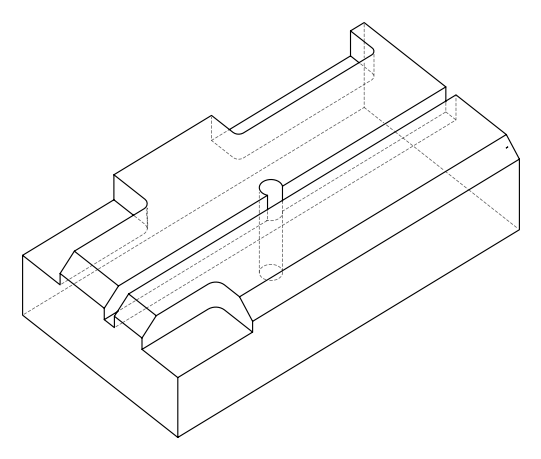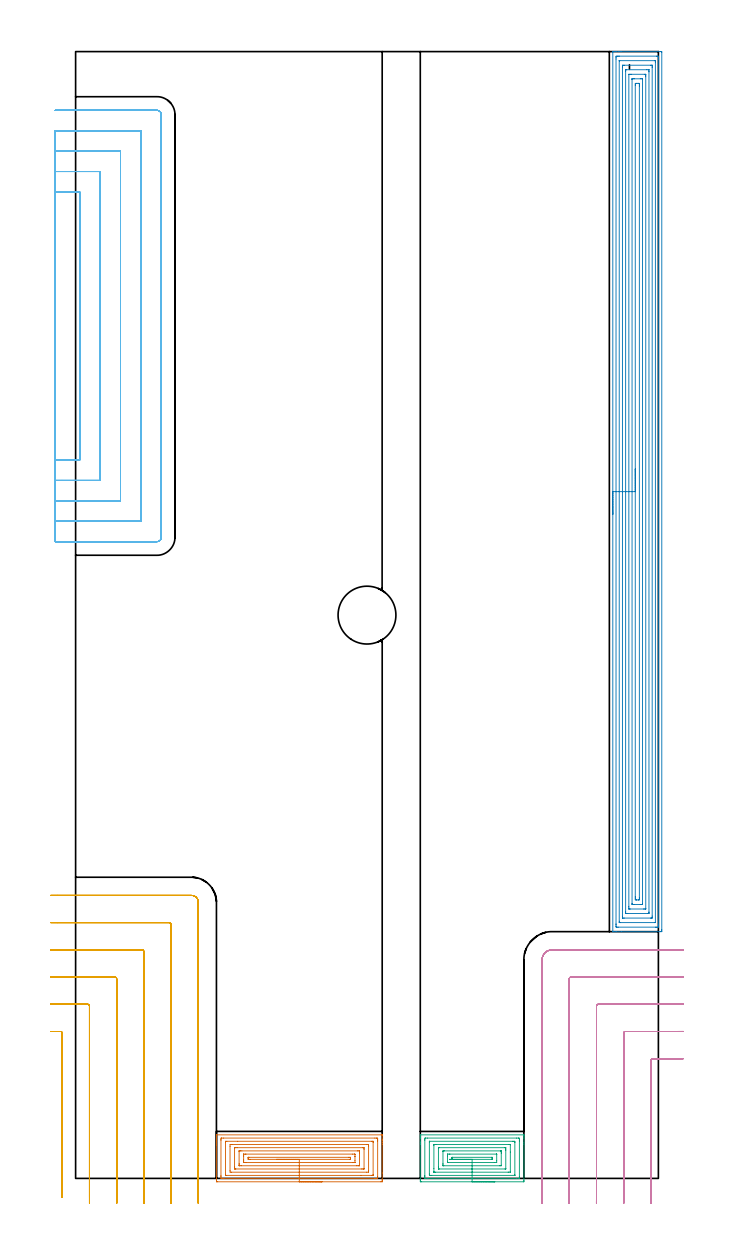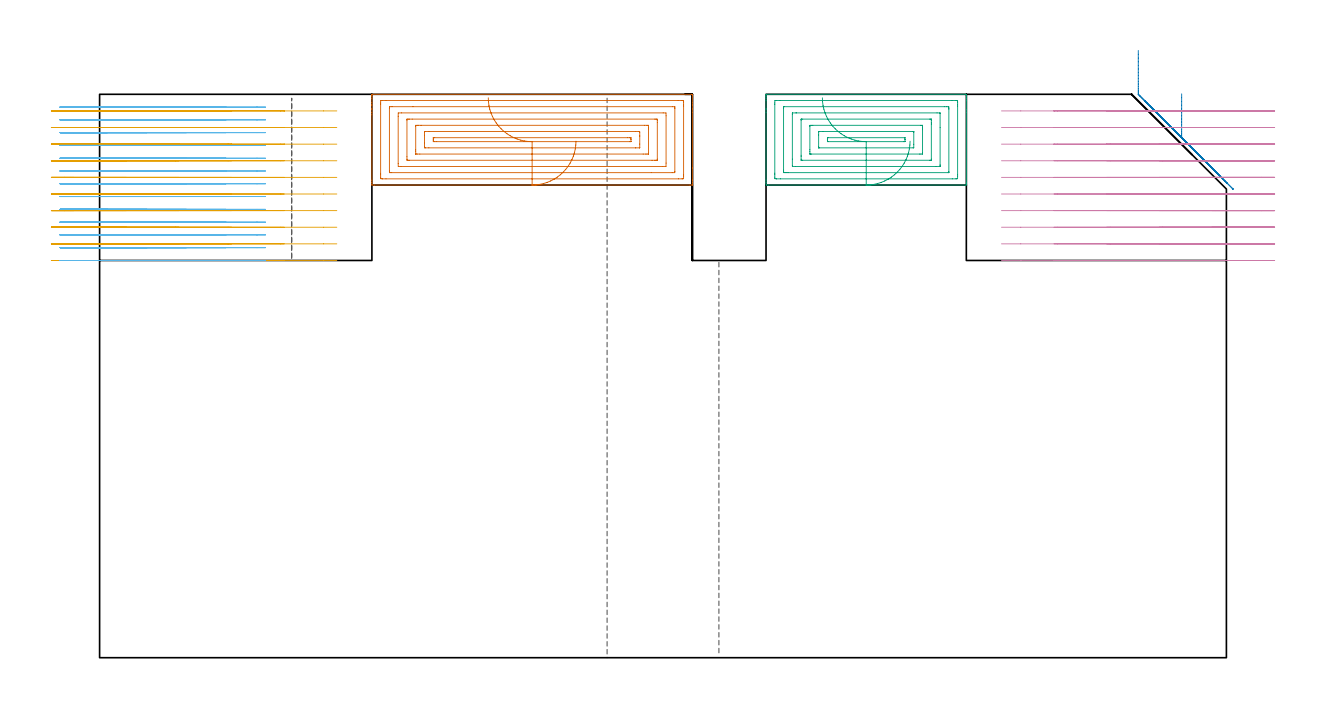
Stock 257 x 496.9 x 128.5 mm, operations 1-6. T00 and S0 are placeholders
(PLAN: 12 operations, 8 tool changes, 149.7 min)
(1 AREA_MILL | FG_CHAMFER_SURFACE | UGT0205_001 | 4.94 min | 19071 mm3)
(2 AREA_MILL_1 | FG_CHAMFER_SURFACE_1 | UGT0205_001 | 25.18 min | 92406 mm3)
(3 AREA_MILL_2 | FG_CHAMFER_SURFACE_2 | UGT0205_001 | 3.19 min | 12881 mm3)
(4 MILL_CORNER_NOTCH_RECTANGULAR | CORNER_NOTCH_RECTANGULAR | NXT0201_012 | Follow Part, ap 4, ae 75% | 13.93 min | 239714 mm3)
(5 MILL_CORNER_NOTCH_RECTANGULAR_1 | CORNER_NOTCH_RECTANGULAR_1 | NXT0201_012 | Follow Part, ap 4, ae 75% | 18.55 min | 309879 mm3)
(6 MILL_SLOT | SLOT_PARTIAL_RECTANGULAR | NXT0201_011 | Follow Part, ap 3, ae 75% | 60.54 min | 334689 mm3)
(7 MILL_RECTANGULAR_SLOT | SLOT_RECTANGULAR | NXT0201_012 | Follow Part, ap 4, ae 75% | 21.61 min | 322898 mm3)
(8 SPOT_DRILL | STEP1HOLE | NXT0321_9005460120000 | 0.05 min | 2 mm3)
(9 DRILL_BLIND_HOLE_INTO_CENTER | STEP1HOLE | NXT0301_038 | 0.05 min | 0 mm3)
(10 GUN_DRILL_THROUGH_HOLE | STEP1HOLE | UGT0307_002 | 0.58 min | 2533 mm3)
(11 SPADE_DRILL_TO_ENLARGE_THROUGH_HOLE | STEP1HOLE | UGT0306_007 | 0.54 min | 17911 mm3)
(12 DRILL_TO_ENLARGE_THROUGH_HOLE | STEP1HOLE | UGT0301_386 | 0.56 min | 32001 mm3)
(TOOL UGT0205_001 | Chamfer Mill 20 x 3 x 45 deg. | D20 FL50 Z2)
(TOOL NXT0201_012 | ENDMILL 16mm [2P460-1600-NA 1630] | D16 FL38 Z6)
(TOOL NXT0201_011 | ENDMILL 12mm [2P460-1200-NA 1630] | D12 FL38 Z6)
(TOOL NXT0321_9005460120000 | NC Spot Drill, 142deg, 12mm, Carbide, Uncoated | D12 PA142 FL30 Z2)
(TOOL NXT0301_038 | Carbide Drill 6.7mm [860.1-0670-034A1-MM 2214] | D6.7 PA140 FL53 Z2)
(TOOL UGT0307_002 | Gun Drill 6 mm | D6 PA130 FL24 Z1)
(TOOL UGT0306_007 | Spade Drill 16.5mm | D16.5 PA132 FL10 Z2)
(TOOL UGT0301_386 | Twist Drill 25.5 mm | D25.5 PA118 FL165 Z2)
(OP 1 AREA_MILL)
G17 G21 G94 G90
T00 M6
G54
G17 G0 G90 X108.65 Y-1.5 S1061 M3
G43 Z138.5 H0
Z117.8
G94 G1 X108.612 Z116.928 F250.
X108.498 Z116.063
X108.309 Z115.212
X108.047 Z114.38
X107.713 Z113.574
X107.31 Z112.8
X106.842 Z112.064
X106.31 Z111.372
X105.721 Z110.729
X105.078 Z110.14
X104.386 Z109.608
X103.65 Z109.14
X102.876 Z108.737
X102.07 Z108.403
X101.238 Z108.141
X100.387 Z107.952
X99.522 Z107.838
X98.65 Z107.8
X62.654 Y-1.499 Z107.801
X62.107 Y-1.491 Z107.805
X62.104 Y-1.486 Z107.811
X62.101 Y-0.935 Z108.361
X62.1 Y-0.381 Z108.916
Y14.522 Z123.817
Y15.077 Z124.371
Y15.747 Z125.044
Y15.966 Z125.264
Y16.636 Z125.933
Y16.856 Z126.152
Y17.295 Z126.594
Y18.196 Z127.495
Y18.635 Z127.934
Y18.922 Z128.22
X62.108 Y19.172 Z128.464
X62.11 Y19.204 Z128.496
X62.206 Y19.2 Z128.5
X135.094
X135.19 Y19.204 Z128.496
X135.192 Y19.172 Z128.465
X135.2 Y18.921 Z128.22
Y17.295 Z126.594
Y16.856 Z126.152
Y16.637 Z125.934
Y15.966 Z125.264
Y15.747 Z125.045
Y15.077 Z124.371
Y2.372 Z111.668
Y-0.381 Z108.916
X135.199 Y-0.935 Z108.361
X135.196 Y-1.486 Z107.811
X135.193 Y-1.491 Z107.805
X134.646 Y-1.5 Z107.8
X98.65
Y-0.086 Z109.214
X65.321
X64.469 Y-0.083 Z109.217
X64.432 Y-0.08 Z109.22
X64.11 Y-0.046 Z109.254
X64.103 Y0.283 Z109.583
X64.101 Y0.844 Z110.144
X64.1 Y1.176 Z110.476
X64.101 Y16.856 Z126.156
X64.102 Y17.186 Z126.486
X64.11 Y17.746 Z127.046
X64.397 Y17.781 Z127.081
X64.432 Y17.782 Z127.082
X65.28 Y17.786 Z127.086
X131.98
X132.831 Y17.783 Z127.083
X132.868 Y17.78 Z127.08
X133.19 Y17.746 Z127.046
X133.197 Y17.417 Z126.717
X133.199 Y16.856 Z126.156
X133.2 Y16.524 Z125.824
X133.199 Y0.844 Z110.144
X133.198 Y0.514 Z109.814
X133.19 Y-0.046 Z109.254
X132.903 Y-0.081 Z109.219
X132.868 Y-0.082 Z109.218
X132.02 Y-0.086 Z109.214
X98.65
Y1.328 Z110.628
X66.614 Y1.329 Z110.629
X66.209 Y1.33 Z110.63
X66.152 Y1.332 Z110.632
X66.121 Y1.335 Z110.635
X66.11 Y1.346 Z110.646
X66.106 Y1.406 Z110.706
X66.101 Y1.624 Z110.924
X66.1 Y1.734 Z111.034
X66.101 Y16.075 Z125.375
X66.106 Y16.185 Z125.485
X66.118 Y16.365 Z125.665
X66.209 Y16.366 Z125.666
X66.694 Y16.37 Z125.67
X71.471 Y16.372 Z125.672
X130.686 Y16.371 Z125.671
X131.091 Y16.37 Z125.67
X131.148 Y16.368 Z125.668
X131.179 Y16.365 Z125.665
X131.19 Y16.354 Z125.654
X131.194 Y16.294 Z125.594
X131.199 Y16.076 Z125.376
X131.2 Y15.966 Z125.266
X131.199 Y1.625 Z110.925
X131.194 Y1.515 Z110.815
X131.182 Y1.335 Z110.635
X131.091 Y1.333 Z110.633
X130.606 Y1.329 Z110.629
X125.835 Y1.328 Z110.628
X98.65
Y2.743 Z112.043
X68.756
X68.115 Y2.75 Z112.05
X68.1 Y3.399 Z112.699
Y14.187 Z123.487
X68.113 Y14.95 Z124.25
X68.876 Y14.957 Z124.257
X128.544
X129.185 Y14.95 Z124.25
X129.2 Y14.301 Z123.601
Y3.513 Z112.813
X129.187 Y2.75 Z112.05
X128.424 Y2.743 Z112.043
X98.65
Y4.157 Z113.457
X70.653
X70.408 Y4.158 Z113.458
X70.245 Y4.16 Z113.46
X70.122 Y4.164 Z113.464
X70.11 Y4.218 Z113.518
X70.106 Y4.402 Z113.702
X70.1 Y4.955 Z114.255
X70.101 Y13.298 Z122.598
X70.102 Y13.436 Z122.736
X70.106 Y13.505 Z122.805
X70.109 Y13.533 Z122.833
X70.164 Y13.536 Z122.836
X70.41 Y13.541 Z122.841
X70.653 Y13.543 Z122.843
X71.297
X126.647
X126.892 Y13.542 Z122.842
X127.055 Y13.539 Z122.839
X127.177 Y13.536 Z122.836
X127.19 Y13.482 Z122.782
X127.194 Y13.298 Z122.598
X127.2 Y12.745 Z122.045
X127.199 Y4.402 Z113.702
X127.198 Y4.264 Z113.564
X127.194 Y4.195 Z113.495
X127.191 Y4.167 Z113.467
X127.136 Y4.164 Z113.464
X126.89 Y4.159 Z113.459
X126.647 Y4.157 Z113.457
X126.003
X98.65
Y5.571 Z114.871
X73.04
X72.431 Y5.573 Z114.873
X72.148 Y5.575 Z114.875
X72.119 Y5.578 Z114.878
X72.11 Y5.586 Z114.886
X72.104 Y5.619 Z114.919
X72.101 Y6.181 Z115.481
X72.1 Y6.512 Z115.812
X72.101 Y11.96 Z121.26
X72.105 Y12.048 Z121.348
X72.11 Y12.106 Z121.406
X72.115 Y12.123 Z121.423
X72.127 Y12.124 Z121.424
X72.431 Y12.127 Z121.427
X72.71 Y12.129 Z121.429
X73.32
X124.26
X124.869 Y12.127 Z121.427
X125.153 Y12.125 Z121.425
X125.181 Y12.122 Z121.422
X125.19 Y12.114 Z121.414
X125.196 Y12.081 Z121.381
X125.199 Y11.519 Z120.819
X125.2 Y11.188 Z120.488
X125.199 Y5.74 Z115.04
X125.195 Y5.652 Z114.952
X125.19 Y5.594 Z114.894
X125.185 Y5.577 Z114.877
X125.173 Y5.576 Z114.876
X124.869 Y5.573 Z114.873
X124.59 Y5.571 Z114.871
X123.98
X98.65
Y6.985 Z116.285
X75.097
X74.292 Y6.987 Z116.287
X74.208 Y6.989 Z116.289
X74.131 Y6.992 Z116.292
X74.11 Y7.071 Z116.371
X74.104 Y7.175 Z116.475
X74.1 Y7.96 Z117.26
Y8.069 Z117.369
Y9.848 Z119.148
X74.104 Y10.629 Z119.929
X74.107 Y10.683 Z119.983
X74.11 Y10.705 Z120.005
X74.129 Y10.708 Z120.008
X74.208 Y10.71 Z120.01
X75.012 Y10.715 Z120.015
X75.097
X122.203
X123.008 Y10.713 Z120.013
X123.092 Y10.711 Z120.011
X123.169 Y10.708 Z120.008
X123.19 Y10.629 Z119.929
X123.196 Y10.525 Z119.825
X123.2 Y9.74 Z119.04
Y9.631 Z118.931
Y7.852 Z117.152
X123.196 Y7.071 Z116.371
X123.193 Y7.017 Z116.317
X123.19 Y6.995 Z116.295
X123.171 Y6.991 Z116.291
X123.092 Y6.989 Z116.289
X122.288 Y6.985 Z116.285
X122.203
X98.65
Y8.399 Z117.699
X76.875 Y8.4 Z117.7
X76.435
X76.19 Y8.403 Z117.703
X76.146 Y8.406 Z117.706
X76.11 Y8.411 Z117.711
X76.108 Y8.471 Z117.771
X76.101 Y8.735 Z118.035
Y8.85 Z118.15
X76.103 Y9.238 Z118.538
X76.106 Y9.285 Z118.585
X76.11 Y9.292 Z118.592
X76.119 Y9.295 Z118.595
X76.155 Y9.298 Z118.598
X76.275 Y9.3 Z118.6
X76.425
X120.425
X120.865
X121.11 Y9.297 Z118.597
X121.154 Y9.294 Z118.594
X121.19 Y9.289 Z118.589
X121.192 Y9.229 Z118.529
X121.199 Y8.965 Z118.265
Y8.85 Z118.15
X121.197 Y8.462 Z117.762
X121.194 Y8.415 Z117.715
X121.19 Y8.408 Z117.708
X121.182 Y8.405 Z117.705
X121.145 Y8.402 Z117.702
X121.026 Y8.4 Z117.7
X120.875
X98.65 Y8.399 Z117.699
X97.778 Z117.738
X96.914 Z117.851
X96.062 Z118.04
X95.23 Z118.303
X94.424 Z118.636
X93.65 Z119.039
X92.914 Z119.508
X92.222 Z120.039
X91.579 Z120.628
X90.99 Z121.272
X90.459 Z121.964
X89.99 Z122.699
X89.587 Z123.473
X89.253 Z124.279
X88.991 Z125.111
X88.802 Z125.963
X88.688 Z126.828
X88.65 Z127.699
G0 Z138.5
M5
M2
(OP 2 AREA_MILL_1)
G17 G21 G94 G90
T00 M6
G54
G17 G0 G90 X236.9 Y292.85 S1061 M3
G43 Z138.5 H0
G94 G1 Y292.888 Z137.628 F250.
Y293.002 Z136.763
Y293.191 Z135.912
Y293.453 Z135.08
Y293.787 Z134.274
Y294.19 Z133.5
Y294.658 Z132.764
Y295.19 Z132.072
Y295.779 Z131.429
Y296.422 Z130.84
Y297.114 Z130.308
Y297.85 Z129.84
Y298.624 Z129.437
Y299.43 Z129.103
Y300.262 Z128.841
Y301.114 Z128.652
Y301.978 Z128.538
Y302.85 Z128.5
Y496.727
X236.903 Y496.89 Z128.488
X236.945 Y496.893 Z128.446
X237.339 Y496.9 Z128.061
X237.67 Z127.73
X238.358 Z127.038
X239.591 Z125.806
X240.137 Z125.257
X240.754 Z124.642
X257.932 Z107.465
X258.207 Y496.898 Z107.19
X258.492 Y496.89 Z106.906
X258.499 Y496.605 Z106.899
X258.5 Y109.743 Z106.9
X258.499 Y109.419 Z106.901
X258.494 Y108.855 Z106.904
X258.492 Y108.808 Z106.906
X257.932 Y108.8 Z107.465
X240.754 Z124.642
X238.358 Z127.038
X237.339 Z128.061
X236.945 Y108.807 Z128.446
X236.903 Y108.81 Z128.488
X236.9 Y108.973 Z128.5
Y302.85
X238.314 Z127.086
Y493.644
X238.317 Y494.494 Z127.083
X238.319 Y494.532 Z127.081
X238.358 Y494.89 Z127.042
X238.845 Y494.898 Z126.555
X239.247 Y494.899 Z126.153
X239.733 Y494.9 Z125.667
X256.153 Y494.899 Z109.247
X256.641 Y494.897 Z108.759
X257.043 Y494.89 Z108.357
X257.081 Y494.494 Z108.319
X257.083 Y494.453 Z108.317
X257.086 Y493.6 Z108.314
Y493.557
Y112.056
X257.083 Y111.206 Z108.317
X257.081 Y111.168 Z108.319
X257.043 Y110.81 Z108.357
X256.555 Y110.802 Z108.845
X256.153 Y110.801 Z109.247
X255.668 Y110.8 Z109.732
X239.247 Y110.801 Z126.153
X238.759 Y110.803 Z126.641
X238.358 Y110.81 Z127.042
X238.319 Y111.206 Z127.081
X238.317 Y111.247 Z127.083
X238.314 Y112.1 Z127.086
Y112.143
Y302.85
X239.728 Z125.672
X239.729 Y492.809 Z125.671
X239.73 Y492.861 Z125.67
X239.732 Y492.884 Z125.668
X239.734 Y492.889 Z125.666
X239.753 Y492.892 Z125.647
X239.946 Y492.899 Z125.454
X255.263 Z110.137
X255.455 Y492.895 Z109.945
X255.583 Y492.89 Z109.817
X255.665 Y492.884 Z109.735
X255.667 Y492.843 Z109.733
X255.669 Y492.707 Z109.731
X255.671 Y492.297 Z109.729
Y112.891
X255.67 Y112.839 Z109.73
X255.668 Y112.815 Z109.732
X255.666 Y112.811 Z109.734
X255.647 Y112.808 Z109.753
X255.454 Y112.801 Z109.946
X240.137 Z125.263
X239.945 Y112.805 Z125.455
X239.817 Y112.81 Z125.583
X239.735 Y112.816 Z125.665
X239.733 Y112.857 Z125.667
X239.731 Y112.993 Z125.669
X239.729 Y113.403 Z125.671
X239.728 Y302.85 Z125.672
X241.143 Z124.257
X241.144 Y490.026
X241.149 Y490.797 Z124.251
X241.161 Y490.89 Z124.239
X241.264 Y490.893 Z124.136
X241.482 Y490.897 Z123.918
X241.917 Y490.9 Z123.483
X253.483 Z111.917
X253.926 Y490.898 Z111.474
X254.137 Y490.894 Z111.263
X254.241 Y490.89 Z111.159
X254.251 Y490.882 Z111.149
X254.253 Y490.864 Z111.147
X254.255 Y490.826 Z111.145
X254.257 Y490.143 Z111.143
Y490.026
Y115.673
X254.251 Y114.903 Z111.149
X254.239 Y114.81 Z111.161
X254.136 Y114.807 Z111.264
X253.918 Y114.803 Z111.482
X253.483 Y114.8 Z111.917
X241.917 Z123.483
X241.474 Y114.802 Z123.926
X241.263 Y114.806 Z124.137
X241.159 Y114.81 Z124.241
X241.149 Y114.818 Z124.251
X241.147 Y114.836 Z124.253
X241.145 Y114.874 Z124.255
X241.143 Y115.557 Z124.257
Y302.85
X242.557 Z122.843
Y488.24
X242.559 Y488.488 Z122.841
X242.563 Y488.74 Z122.837
X242.567 Y488.89 Z122.833
X242.642 Y488.893 Z122.758
X242.806 Y488.897 Z122.594
X243.039 Y488.9 Z122.361
X251.936 Z113.464
X252.594 Y488.898 Z112.806
X252.83 Y488.896 Z112.57
X252.838 Y488.888 Z112.562
X252.84 Y488.885 Z112.56
X252.843 Y488.24 Z112.557
Y487.989
Y117.46
X252.841 Y117.212 Z112.559
X252.837 Y116.96 Z112.563
X252.833 Y116.81 Z112.567
X252.758 Y116.807 Z112.642
X252.594 Y116.803 Z112.806
X252.361 Y116.8 Z113.039
X243.464 Z121.936
X242.806 Y116.802 Z122.594
X242.57 Y116.804 Z122.83
X242.562 Y116.812 Z122.838
X242.56 Y116.815 Z122.84
X242.557 Y117.46 Z122.843
Y117.711
Y302.85
X243.971 Z121.429
X243.972 Y486.761 Z121.428
X243.973 Y486.838 Z121.427
X243.975 Y486.876 Z121.425
X243.977 Y486.887 Z121.423
X243.993 Y486.89 Z121.407
X244.143 Y486.897 Z121.257
X244.586 Y486.899 Z120.814
X245.03 Y486.9 Z120.37
X250.814 Y486.899 Z114.586
X251.262 Y486.896 Z114.138
X251.4 Y486.89 Z114.
X251.422 Y486.88 Z113.978
X251.424 Y486.834 Z113.976
X251.427 Y486.731 Z113.973
X251.428 Y486.453 Z113.972
X251.429 Y485.835 Z113.971
X251.428 Y118.939 Z113.972
X251.427 Y118.862 Z113.973
X251.425 Y118.824 Z113.975
X251.423 Y118.813 Z113.977
X251.407 Y118.81 Z113.993
X251.257 Y118.802 Z114.143
X250.814 Y118.801 Z114.586
X250.37 Y118.8 Z115.03
X244.586 Y118.801 Z120.814
X244.138 Y118.803 Z121.262
X244. Y118.81 Z121.4
X243.978 Y118.82 Z121.422
X243.976 Y118.866 Z121.424
X243.973 Y118.969 Z121.427
X243.972 Y119.247 Z121.428
X243.971 Y119.865 Z121.429
Y302.85
X245.385 Z120.015
X245.386 Y484.666 Z120.014
X245.387 Y484.755 Z120.013
X245.391 Y484.846 Z120.009
X245.395 Y484.89 Z120.005
X245.418 Y484.894 Z119.982
X245.476 Y484.897 Z119.924
X246.132 Y484.9 Z119.268
X246.365 Z119.035
X249.035 Z116.365
X249.693 Y484.899 Z115.707
X249.924 Y484.893 Z115.476
X249.996 Y484.89 Z115.404
X250.008 Y484.756 Z115.392
X250.012 Y484.666 Z115.388
X250.014 Y484.576 Z115.386
Y121.034
X250.013 Y120.945 Z115.387
X250.009 Y120.854 Z115.391
X250.005 Y120.809 Z115.395
X249.982 Y120.806 Z115.418
X249.924 Y120.803 Z115.476
X249.268 Y120.8 Z116.132
X249.035 Z116.365
X246.365 Z119.035
X245.708 Y120.801 Z119.692
X245.476 Y120.807 Z119.924
X245.404 Y120.81 Z119.996
X245.392 Y120.944 Z120.008
X245.388 Y121.034 Z120.012
X245.386 Y121.124 Z120.014
X245.385 Y302.85 Z120.015
X246.799 Z118.601
X246.8 Y481.985 Z118.6
X246.801 Y482.441 Z118.599
X246.807 Y482.879 Z118.593
X247.235 Y482.9 Z118.165
X247.255 Z118.145
X248.124 Z117.276
X248.145 Y482.899 Z117.255
X248.593 Y482.879 Z116.807
X248.599 Y482.423 Z116.801
X248.6 Y481.985 Z116.8
X248.601 Y481.528 Z116.799
X248.6 Y123.714 Z116.8
X248.599 Y123.259 Z116.801
X248.594 Y122.821 Z116.806
X248.165 Y122.8 Z117.235
X248.145 Z117.255
X247.276 Z118.124
X247.255 Y122.801 Z118.145
X246.807 Y122.821 Z118.593
X246.801 Y123.277 Z118.599
X246.8 Y123.714 Z118.6
X246.799 Y124.172 Z118.601
Y302.85
Y303.722 Z118.639
Y304.586 Z118.752
Y305.438 Z118.941
Y306.27 Z119.204
Y307.076 Z119.537
Y307.85 Z119.94
Y308.586 Z120.409
Y309.278 Z120.94
Y309.921 Z121.529
Y310.51 Z122.173
Y311.042 Z122.865
Y311.51 Z123.601
Y311.913 Z124.374
Y312.247 Z125.18
Y312.509 Z126.012
Y312.698 Z126.864
Y312.812 Z127.729
Y312.85 Z128.601
G0 Z138.5
M5
M2
(OP 3 AREA_MILL_2)
G17 G21 G94 G90
T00 M6
G54
G17 G0 G90 X184.85 Y-1.5 S1061 M3
G43 Z138.5 H0
Z117.8
G94 G1 X184.812 Z116.928 F250.
X184.698 Z116.063
X184.509 Z115.212
X184.247 Z114.38
X183.913 Z113.574
X183.51 Z112.8
X183.042 Z112.064
X182.51 Z111.372
X181.921 Z110.729
X181.278 Z110.14
X180.586 Z109.608
X179.85 Z109.14
X179.076 Z108.737
X178.27 Z108.403
X177.438 Z108.141
X176.586 Z107.952
X175.722 Z107.838
X174.85 Z107.8
X152.582
X152.023 Y-1.493 Z107.804
X152.007 Y-1.491 Z107.806
X152.003 Y-0.935 Z108.362
X152. Y-0.354 Z108.942
Y15.077 Z124.371
Y15.695 Z124.992
Y15.966 Z125.263
Y17.746 Z127.041
Y18.289 Z127.588
Y18.635 Z127.934
Y18.855 Z128.154
X152.007 Y19.165 Z128.457
X152.01 Y19.197 Z128.488
X152.136 Y19.2 Z128.5
X197.564
X197.69 Y19.197 Z128.488
X197.693 Y19.165 Z128.457
X197.7 Y18.855 Z128.154
Y18.289 Z127.588
Y17.746 Z127.041
Y15.695 Z124.992
Y15.077 Z124.371
Y-0.935 Z108.362
X197.698 Y-1.246 Z108.051
X197.69 Y-1.492 Z107.805
X197.444 Y-1.499 Z107.799
X174.85 Y-1.5 Z107.8
Y-0.086 Z109.214
X155.294
X154.401 Y-0.083 Z109.217
X154.363 Y-0.081 Z109.219
X154.01 Y-0.046 Z109.254
X154.003 Y0.314 Z109.614
X154.001 Y0.844 Z110.144
X154. Y1.206 Z110.506
X154.001 Y16.856 Z126.156
X154.002 Y17.216 Z126.516
X154.01 Y17.746 Z127.046
X154.327 Y17.781 Z127.081
X154.363 Y17.783 Z127.083
X155.213 Y17.786 Z127.086
X194.406
X195.299 Y17.783 Z127.083
X195.337 Y17.781 Z127.081
X195.69 Y17.746 Z127.046
X195.697 Y17.386 Z126.686
X195.699 Y16.856 Z126.156
X195.7 Y16.494 Z125.794
X195.699 Y0.844 Z110.144
X195.698 Y0.484 Z109.784
X195.69 Y-0.046 Z109.254
X195.373 Y-0.081 Z109.219
X195.337 Y-0.083 Z109.217
X194.487 Y-0.086 Z109.214
X174.85
Y1.328 Z110.628
X157.035 Y1.329 Z110.629
X156.549 Y1.33 Z110.63
X156.144 Y1.333 Z110.633
X156.019 Y1.335 Z110.635
X156.007 Y1.589 Z110.889
X156.003 Y1.734 Z111.034
X156. Y1.877 Z111.177
X156.001 Y16.11 Z125.41
X156.004 Y16.255 Z125.555
X156.01 Y16.35 Z125.65
X156.014 Y16.366 Z125.666
X156.019 Y16.368 Z125.668
X156.043 Y16.37 Z125.67
X156.144 Y16.371 Z125.671
X192.665
X193.151 Y16.37 Z125.67
X193.556 Y16.367 Z125.667
X193.681 Y16.365 Z125.665
X193.693 Y16.11 Z125.41
X193.697 Y15.966 Z125.266
X193.699 Y15.823 Z125.123
X193.7 Y1.59 Z110.89
X193.696 Y1.445 Z110.745
X193.69 Y1.35 Z110.65
X193.686 Y1.334 Z110.634
X193.681 Y1.332 Z110.632
X193.657 Y1.33 Z110.63
X193.556 Y1.329 Z110.629
X174.85 Y1.328 Z110.628
Y2.743 Z112.043
X158.696
X158.036 Y2.75 Z112.05
X158.01 Y2.756 Z112.056
X158.005 Y2.797 Z112.097
X158.002 Y2.888 Z112.188
X158. Y4.402 Z113.702
Y14.595 Z123.895
X158.002 Y14.799 Z124.099
X158.006 Y14.901 Z124.201
X158.01 Y14.946 Z124.246
X158.052 Y14.951 Z124.251
X158.817 Y14.957 Z124.257
X158.936
X191.004
X191.664 Y14.95 Z124.25
X191.69 Y14.944 Z124.244
X191.695 Y14.903 Z124.203
X191.698 Y14.811 Z124.111
X191.7 Y11.593 Z120.893
Y3.105 Z112.405
X191.698 Y2.901 Z112.201
X191.694 Y2.799 Z112.099
X191.69 Y2.754 Z112.054
X191.648 Y2.749 Z112.049
X190.883 Y2.743 Z112.043
X190.764
X174.85
Y4.157 Z113.457
X160.352
X160.189 Y4.158 Z113.458
X160.058 Y4.162 Z113.462
X160.021 Y4.164 Z113.464
X160.01 Y4.172 Z113.472
X160.008 Y4.203 Z113.503
X160.004 Y4.402 Z113.702
X160. Y4.999 Z114.299
Y5.292 Z114.592
X160.001 Y13.298 Z122.598
X160.003 Y13.447 Z122.747
X160.007 Y13.521 Z122.821
X160.009 Y13.534 Z122.834
X160.038 Y13.537 Z122.837
X160.107 Y13.54 Z122.84
X160.353 Y13.542 Z122.842
X189.348 Y13.543 Z122.843
X189.511 Y13.541 Z122.841
X189.642 Y13.538 Z122.838
X189.679 Y13.536 Z122.836
X189.69 Y13.528 Z122.828
X189.692 Y13.497 Z122.797
X189.696 Y13.298 Z122.598
X189.7 Y12.701 Z122.001
Y12.408 Z121.708
X189.699 Y4.402 Z113.702
X189.697 Y4.253 Z113.553
X189.693 Y4.179 Z113.479
X189.691 Y4.166 Z113.466
X189.662 Y4.163 Z113.463
X189.593 Y4.16 Z113.46
X189.347 Y4.157 Z113.457
X174.85
Y5.571 Z114.871
X162.38 Y5.572 Z114.872
X162.098 Y5.573 Z114.873
X162.034 Y5.577 Z114.877
X162.01 Y5.579 Z114.879
X162.008 Y5.592 Z114.892
X162.002 Y5.669 Z114.969
X162. Y6.181 Z115.481
Y6.56 Z115.86
X162.001 Y11.896 Z121.196
X162.006 Y12.024 Z121.324
X162.01 Y12.119 Z121.419
X162.075 Y12.122 Z121.422
X162.38 Y12.126 Z121.426
X162.66 Y12.128 Z121.428
X187.32
X187.602 Y12.127 Z121.427
X187.666 Y12.123 Z121.423
X187.69 Y12.121 Z121.421
X187.692 Y12.107 Z121.407
X187.698 Y12.031 Z121.331
X187.7 Y11.519 Z120.819
Y11.14 Z120.44
X187.699 Y5.804 Z115.104
X187.695 Y5.676 Z114.976
X187.69 Y5.581 Z114.881
X187.625 Y5.578 Z114.878
X187.32 Y5.574 Z114.874
X187.04 Y5.572 Z114.872
X174.85 Y5.571 Z114.871
Y6.985 Z116.285
X164.161 Y6.986 Z116.286
X164.075 Y6.987 Z116.287
X164.02 Y6.99 Z116.29
X164.009 Y6.993 Z116.293
X164.005 Y6.999 Z116.299
X164.002 Y7.017 Z116.317
X164.001 Y7.071 Z116.371
X164. Y7.232 Z116.532
X164.001 Y9.9 Z119.2
X164.008 Y10.629 Z119.929
X164.01 Y10.703 Z120.003
X164.081 Y10.709 Z120.009
X164.161 Y10.711 Z120.011
X164.966 Y10.715 Z120.015
X165.052
X185.539 Y10.714 Z120.014
X185.624 Y10.713 Z120.013
X185.68 Y10.709 Z120.009
X185.691 Y10.707 Z120.007
X185.695 Y10.701 Z120.001
X185.698 Y10.683 Z119.983
X185.699 Y10.629 Z119.929
X185.7 Y10.468 Z119.768
X185.699 Y7.8 Z117.1
X185.692 Y7.071 Z116.371
X185.69 Y6.997 Z116.297
X185.619 Y6.991 Z116.291
X185.539 Y6.989 Z116.289
X184.734 Y6.985 Z116.285
X184.648
X174.85
Y8.4 Z117.7
X166.118
X166.076 Y8.402 Z117.702
X166.034 Y8.406 Z117.706
X166.01 Y8.411 Z117.711
X166.008 Y8.449 Z117.749
X166. Y8.792 Z118.092
X166.001 Y8.85 Z118.15
X166.008 Y9.266 Z118.566
X166.009 Y9.287 Z118.587
X166.034 Y9.294 Z118.594
X166.112 Y9.297 Z118.597
X166.232 Y9.3 Z118.6
X183.582
X183.624 Y9.298 Z118.598
X183.666 Y9.294 Z118.594
X183.69 Y9.289 Z118.589
X183.692 Y9.251 Z118.551
X183.7 Y8.908 Z118.208
X183.699 Y8.85 Z118.15
X183.692 Y8.434 Z117.734
X183.691 Y8.413 Z117.713
X183.666 Y8.406 Z117.706
X183.588 Y8.403 Z117.703
X183.468 Y8.4 Z117.7
X174.85
X173.978 Z117.738
X173.114 Z117.851
X172.262 Z118.04
X171.43 Z118.303
X170.624 Z118.636
X169.85 Z119.039
X169.114 Z119.508
X168.422 Z120.039
X167.779 Z120.628
X167.19 Z121.272
X166.659 Z121.964
X166.19 Z122.7
X165.787 Z123.473
X165.453 Z124.279
X165.191 Z125.111
X165.002 Z125.963
X164.888 Z126.828
X164.85 Z127.7
G0 Z138.5
M5
M2
(OP 4 MILL_CORNER_NOTCH_RECTANGULAR)
G17 G21 G94 G90
T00 M6
G54
G17 G0 G90 X268. Y52.817 S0 M3
G43 Z138.5 H1
Z124.71
G94 G1 X265. Y52.801 F250.
X264.746 Y52.8 F500.
X254.495
G3 X253.7 Y52.005 R0.8
G1 Y-7.746
X253.699 Y-8.
X253.683 Y-11. F250.
G0 Z138.5
X268. Y64.822
Z124.71
G1 X265. Y64.801
X264.746 Y64.8 F500.
X242.495
G3 X241.7 Y64.005 R0.8
G1 Y-7.746
X241.699 Y-8.
X241.678 Y-11. F250.
G0 Z138.5
X268. Y76.833
Z124.71
G1 X265. Y76.801
G2 X264.746 Y76.8 R24. F500.
G1 X230.495
G3 X229.7 Y76.005 R0.8
G1 Y-7.746
G2 X229.699 Y-8. R24.
G1 X229.667 Y-11. F250.
G0 Z138.5
X267.999 Y88.866
Z124.71
G1 X265. Y88.803
G2 X264.746 Y88.8 R12. F500.
G1 X218.495
G3 X217.7 Y88.005 R0.8
G1 Y-7.746
G2 X217.697 Y-8. R12.
G1 X217.634 Y-10.999 F250.
G0 Z138.5
X267.746 Y100.8
Z124.71
G1 X264.746
X210.1 F500.
G3 X205.7 Y96.4 R4.4
G1 Y-7.746
Y-10.746 F250.
G0 Z138.5
X268. Y52.817
Z120.92
G1 X265. Y52.801
X264.746 Y52.8 F500.
X254.495
G3 X253.7 Y52.005 R0.8
G1 Y-7.746
X253.699 Y-8.
X253.683 Y-11. F250.
G0 Z138.5
X268. Y64.822
Z120.92
G1 X265. Y64.801
X264.746 Y64.8 F500.
X242.495
G3 X241.7 Y64.005 R0.8
G1 Y-7.746
X241.699 Y-8.
X241.678 Y-11. F250.
G0 Z138.5
X268. Y76.833
Z120.92
G1 X265. Y76.801
G2 X264.746 Y76.8 R24. F500.
G1 X230.495
G3 X229.7 Y76.005 R0.8
G1 Y-7.746
G2 X229.699 Y-8. R24.
G1 X229.667 Y-11. F250.
G0 Z138.5
X267.999 Y88.866
Z120.92
G1 X265. Y88.803
G2 X264.746 Y88.8 R12. F500.
G1 X218.495
G3 X217.7 Y88.005 R0.8
G1 Y-7.746
G2 X217.697 Y-8. R12.
G1 X217.634 Y-10.999 F250.
G0 Z138.5
X267.746 Y100.8
Z120.92
G1 X264.746
X210.1 F500.
G3 X205.7 Y96.4 R4.4
G1 Y-7.746
Y-10.746 F250.
G0 Z138.5
X268. Y52.817
Z117.13
G1 X265. Y52.801
X264.746 Y52.8 F500.
X254.495
G3 X253.7 Y52.005 R0.8
G1 Y-7.746
X253.699 Y-8.
X253.683 Y-11. F250.
G0 Z138.5
X268. Y64.822
Z117.13
G1 X265. Y64.801
X264.746 Y64.8 F500.
X242.495
G3 X241.7 Y64.005 R0.8
G1 Y-7.746
X241.699 Y-8.
X241.678 Y-11. F250.
G0 Z138.5
X268. Y76.833
Z117.13
G1 X265. Y76.801
G2 X264.746 Y76.8 R24. F500.
G1 X230.495
G3 X229.7 Y76.005 R0.8
G1 Y-7.746
G2 X229.699 Y-8. R24.
G1 X229.667 Y-11. F250.
G0 Z138.5
X267.999 Y88.866
Z117.13
G1 X265. Y88.803
G2 X264.746 Y88.8 R12. F500.
G1 X218.495
G3 X217.7 Y88.005 R0.8
G1 Y-7.746
G2 X217.697 Y-8. R12.
G1 X217.634 Y-10.999 F250.
G0 Z138.5
X267.746 Y100.8
Z117.13
G1 X264.746
X210.1 F500.
G3 X205.7 Y96.4 R4.4
G1 Y-7.746
Y-10.746 F250.
G0 Z138.5
X268. Y52.8
Z113.34
G1 X265.
X254.495 F500.
G3 X253.7 Y52.005 R0.8
G1 Y-8.
Y-11. F250.
G0 Z138.5
X268. Y64.8
Z113.34
G1 X265.
X242.495 F500.
G3 X241.7 Y64.005 R0.8
G1 Y-8.
Y-11. F250.
G0 Z138.5
X268. Y76.8
Z113.34
G1 X265.
X230.495 F500.
G3 X229.7 Y76.005 R0.8
G1 Y-8.
Y-11. F250.
G0 Z138.5
X268. Y88.8
Z113.34
G1 X265.
X218.495 F500.
G3 X217.7 Y88.005 R0.8
G1 Y-8.
Y-11. F250.
G0 Z138.5
X268. Y100.8
Z113.34
G1 X265.
X210.1 F500.
G3 X205.7 Y96.4 R4.4
G1 Y-8.
Y-11. F250.
G0 Z138.5
X268. Y52.8
Z109.55
G1 X265.
X254.495 F500.
G3 X253.7 Y52.005 R0.8
G1 Y-8.
Y-11. F250.
G0 Z138.5
X268. Y64.8
Z109.55
G1 X265.
X242.495 F500.
G3 X241.7 Y64.005 R0.8
G1 Y-8.
Y-11. F250.
G0 Z138.5
X268. Y76.8
Z109.55
G1 X265.
X230.495 F500.
G3 X229.7 Y76.005 R0.8
G1 Y-8.
Y-11. F250.
G0 Z138.5
X268. Y88.8
Z109.55
G1 X265.
X218.495 F500.
G3 X217.7 Y88.005 R0.8
G1 Y-8.
Y-11. F250.
G0 Z138.5
X268. Y100.8
Z109.55
G1 X265.
X210.1 F500.
G3 X205.7 Y96.4 R4.4
G1 Y-8.
Y-11. F250.
G0 Z138.5
X268. Y52.8
Z105.76
G1 X265.
X254.495 F500.
G3 X253.7 Y52.005 R0.8
G1 Y-8.
Y-11. F250.
G0 Z138.5
X268. Y64.8
Z105.76
G1 X265.
X242.495 F500.
G3 X241.7 Y64.005 R0.8
G1 Y-8.
Y-11. F250.
G0 Z138.5
X268. Y76.8
Z105.76
G1 X265.
X230.495 F500.
G3 X229.7 Y76.005 R0.8
G1 Y-8.
Y-11. F250.
G0 Z138.5
X268. Y88.8
Z105.76
G1 X265.
X218.495 F500.
G3 X217.7 Y88.005 R0.8
G1 Y-8.
Y-11. F250.
G0 Z138.5
X268. Y100.8
Z105.76
G1 X265.
X210.1 F500.
G3 X205.7 Y96.4 R4.4
G1 Y-8.
Y-11. F250.
G0 Z138.5
X268. Y52.8
Z101.97
G1 X265.
X254.495 F500.
G3 X253.7 Y52.005 R0.8
G1 Y-8.
Y-11. F250.
G0 Z138.5
X268. Y64.8
Z101.97
G1 X265.
X242.495 F500.
G3 X241.7 Y64.005 R0.8
G1 Y-8.
Y-11. F250.
G0 Z138.5
X268. Y76.8
Z101.97
G1 X265.
X230.495 F500.
G3 X229.7 Y76.005 R0.8
G1 Y-8.
Y-11. F250.
G0 Z138.5
X268. Y88.8
Z101.97
G1 X265.
X218.495 F500.
G3 X217.7 Y88.005 R0.8
G1 Y-8.
Y-11. F250.
G0 Z138.5
X268. Y100.8
Z101.97
G1 X265.
X210.1 F500.
G3 X205.7 Y96.4 R4.4
G1 Y-8.
Y-11. F250.
G0 Z138.5
X268. Y52.8
Z98.18
G1 X265.
X254.495 F500.
G3 X253.7 Y52.005 R0.8
G1 Y-8.
Y-11. F250.
G0 Z138.5
X268. Y64.8
Z98.18
G1 X265.
X242.495 F500.
G3 X241.7 Y64.005 R0.8
G1 Y-8.
Y-11. F250.
G0 Z138.5
X268. Y76.8
Z98.18
G1 X265.
X230.495 F500.
G3 X229.7 Y76.005 R0.8
G1 Y-8.
Y-11. F250.
G0 Z138.5
X268. Y88.8
Z98.18
G1 X265.
X218.495 F500.
G3 X217.7 Y88.005 R0.8
G1 Y-8.
Y-11. F250.
G0 Z138.5
X268. Y100.8
Z98.18
G1 X265.
X210.1 F500.
G3 X205.7 Y96.4 R4.4
G1 Y-8.
Y-11. F250.
G0 Z138.5
X268. Y52.8
Z94.39
G1 X265.
X254.495 F500.
G3 X253.7 Y52.005 R0.8
G1 Y-8.
Y-11. F250.
G0 Z138.5
X268. Y64.8
Z94.39
G1 X265.
X242.495 F500.
G3 X241.7 Y64.005 R0.8
G1 Y-8.
Y-11. F250.
G0 Z138.5
X268. Y76.8
Z94.39
G1 X265.
X230.495 F500.
G3 X229.7 Y76.005 R0.8
G1 Y-8.
Y-11. F250.
G0 Z138.5
X268. Y88.8
Z94.39
G1 X265.
X218.495 F500.
G3 X217.7 Y88.005 R0.8
G1 Y-8.
Y-11. F250.
G0 Z138.5
X268. Y100.8
Z94.39
G1 X265.
X210.1 F500.
G3 X205.7 Y96.4 R4.4
G1 Y-8.
Y-11. F250.
G0 Z138.5
X268. Y52.8
Z90.6
G1 X265.
X254.495 F500.
G3 X253.7 Y52.005 R0.8
G1 Y-8.
Y-11. F250.
G0 Z138.5
X268. Y64.8
Z90.6
G1 X265.
X242.495 F500.
G3 X241.7 Y64.005 R0.8
G1 Y-8.
Y-11. F250.
G0 Z138.5
X268. Y76.8
Z90.6
G1 X265.
X230.495 F500.
G3 X229.7 Y76.005 R0.8
G1 Y-8.
Y-11. F250.
G0 Z138.5
X268. Y88.8
Z90.6
G1 X265.
X218.495 F500.
G3 X217.7 Y88.005 R0.8
G1 Y-8.
Y-11. F250.
G0 Z138.5
X268. Y100.8
Z90.6
G1 X265.
X210.1 F500.
G3 X205.7 Y96.4 R4.4
G1 Y-8.
Y-11. F250.
G0 Z138.5
M5
M2
(OP 5 MILL_CORNER_NOTCH_RECTANGULAR_1)
G17 G21 G94 G90
T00 M6
G54
G17 G0 G90 X-5.9 Y-8.403 S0 M3
G43 Z138.5 H1
Z124.71
G94 G1 Y-5.403 F250.
Y64.006 F500.
G3 X-6.694 Y64.8 R0.8
G1 X-8.
X-11. F250.
G0 Z138.5
X6.117 Y-11.
Z124.71
G1 X6.101 Y-8.
G2 X6.1 Y-7.746 R48. F500.
G1 Y76.006
G3 X5.306 Y76.8 R0.8
G1 X-8.
X-11. F250.
G0 Z138.5
X18.122 Y-11.
Z124.71
G1 X18.101 Y-8.
G2 X18.1 Y-7.746 R36. F500.
G1 Y88.005
G3 X17.305 Y88.8 R0.8
G1 X-8.
X-11. F250.
G0 Z138.5
X30.133 Y-11.
Z124.71
G1 X30.101 Y-8.
G2 X30.1 Y-7.746 R24. F500.
G1 Y100.005
G3 X29.305 Y100.8 R0.8
G1 X-8.
X-11. F250.
G0 Z138.5
X42.166 Y-10.999
Z124.71
G1 X42.103 Y-8.
G2 X42.1 Y-7.746 R12. F500.
G1 Y112.005
G3 X41.305 Y112.8 R0.8
G1 X-8.
X-11. F250.
G0 Z138.5
X54.1 Y-10.746
Z124.71
G1 Y-7.746
Y121.8 F500.
G3 X51.1 Y124.8 R3.
G1 X-8.
X-11. F250.
G0 Z138.5
X-5.9 Y-8.403
Z120.92
G1 Y-5.403
Y64.006 F500.
G3 X-6.694 Y64.8 R0.8
G1 X-8.
X-11. F250.
G0 Z138.5
X6.117 Y-11.
Z120.92
G1 X6.101 Y-8.
G2 X6.1 Y-7.746 R48. F500.
G1 Y76.006
G3 X5.306 Y76.8 R0.8
G1 X-8.
X-11. F250.
G0 Z138.5
X18.122 Y-11.
Z120.92
G1 X18.101 Y-8.
G2 X18.1 Y-7.746 R36. F500.
G1 Y88.005
G3 X17.305 Y88.8 R0.8
G1 X-8.
X-11. F250.
G0 Z138.5
X30.133 Y-11.
Z120.92
G1 X30.101 Y-8.
G2 X30.1 Y-7.746 R24. F500.
G1 Y100.005
G3 X29.305 Y100.8 R0.8
G1 X-8.
X-11. F250.
G0 Z138.5
X42.166 Y-10.999
Z120.92
G1 X42.103 Y-8.
G2 X42.1 Y-7.746 R12. F500.
G1 Y112.005
G3 X41.305 Y112.8 R0.8
G1 X-8.
X-11. F250.
G0 Z138.5
X54.1 Y-10.746
Z120.92
G1 Y-7.746
Y121.8 F500.
G3 X51.1 Y124.8 R3.
G1 X-8.
X-11. F250.
G0 Z138.5
X-5.9 Y-8.403
Z117.13
G1 Y-5.403
Y64.006 F500.
G3 X-6.694 Y64.8 R0.8
G1 X-8.
X-11. F250.
G0 Z138.5
X6.117 Y-11.
Z117.13
G1 X6.101 Y-8.
G2 X6.1 Y-7.746 R48. F500.
G1 Y76.006
G3 X5.306 Y76.8 R0.8
G1 X-8.
X-11. F250.
G0 Z138.5
X18.122 Y-11.
Z117.13
G1 X18.101 Y-8.
G2 X18.1 Y-7.746 R36. F500.
G1 Y88.005
G3 X17.305 Y88.8 R0.8
G1 X-8.
X-11. F250.
G0 Z138.5
X30.133 Y-11.
Z117.13
G1 X30.101 Y-8.
G2 X30.1 Y-7.746 R24. F500.
G1 Y100.005
G3 X29.305 Y100.8 R0.8
G1 X-8.
X-11. F250.
G0 Z138.5
X42.166 Y-10.999
Z117.13
G1 X42.103 Y-8.
G2 X42.1 Y-7.746 R12. F500.
G1 Y112.005
G3 X41.305 Y112.8 R0.8
G1 X-8.
X-11. F250.
G0 Z138.5
X54.1 Y-10.746
Z117.13
G1 Y-7.746
Y121.8 F500.
G3 X51.1 Y124.8 R3.
G1 X-8.
X-11. F250.
G0 Z138.5
X-5.9 Y-8.403
Z113.34
G1 Y-5.403
Y64.006 F500.
G3 X-6.694 Y64.8 R0.8
G1 X-8.
X-11. F250.
G0 Z138.5
X6.1 Y-11.
Z113.34
G1 Y-8.
Y76.006 F500.
G3 X5.306 Y76.8 R0.8
G1 X-8.
X-11. F250.
G0 Z138.5
X18.1 Y-11.
Z113.34
G1 Y-8.
Y88.005 F500.
G3 X17.305 Y88.8 R0.8
G1 X-8.
X-11. F250.
G0 Z138.5
X30.1 Y-11.
Z113.34
G1 Y-8.
Y100.005 F500.
G3 X29.305 Y100.8 R0.8
G1 X-8.
X-11. F250.
G0 Z138.5
X42.1 Y-11.
Z113.34
G1 Y-8.
Y112.005 F500.
G3 X41.305 Y112.8 R0.8
G1 X-8.
X-11. F250.
G0 Z138.5
X54.1 Y-11.
Z113.34
G1 Y-8.
Y121.8 F500.
G3 X51.1 Y124.8 R3.
G1 X-8.
X-11. F250.
G0 Z138.5
X-5.9 Y-8.403
Z109.55
G1 Y-5.403
Y64.006 F500.
G3 X-6.694 Y64.8 R0.8
G1 X-8.
X-11. F250.
G0 Z138.5
X6.1 Y-11.
Z109.55
G1 Y-8.
Y76.006 F500.
G3 X5.306 Y76.8 R0.8
G1 X-8.
X-11. F250.
G0 Z138.5
X18.1 Y-11.
Z109.55
G1 Y-8.
Y88.005 F500.
G3 X17.305 Y88.8 R0.8
G1 X-8.
X-11. F250.
G0 Z138.5
X30.1 Y-11.
Z109.55
G1 Y-8.
Y100.005 F500.
G3 X29.305 Y100.8 R0.8
G1 X-8.
X-11. F250.
G0 Z138.5
X42.1 Y-11.
Z109.55
G1 Y-8.
Y112.005 F500.
G3 X41.305 Y112.8 R0.8
G1 X-8.
X-11. F250.
G0 Z138.5
X54.1 Y-11.
Z109.55
G1 Y-8.
Y121.8 F500.
G3 X51.1 Y124.8 R3.
G1 X-8.
X-11. F250.
G0 Z138.5
X-5.9 Y-8.403
Z105.76
G1 Y-5.403
Y64.006 F500.
G3 X-6.694 Y64.8 R0.8
G1 X-8.
X-11. F250.
G0 Z138.5
X6.1 Y-11.
Z105.76
G1 Y-8.
Y76.006 F500.
G3 X5.306 Y76.8 R0.8
G1 X-8.
X-11. F250.
G0 Z138.5
X18.1 Y-11.
Z105.76
G1 Y-8.
Y88.005 F500.
G3 X17.305 Y88.8 R0.8
G1 X-8.
X-11. F250.
G0 Z138.5
X30.1 Y-11.
Z105.76
G1 Y-8.
Y100.005 F500.
G3 X29.305 Y100.8 R0.8
G1 X-8.
X-11. F250.
G0 Z138.5
X42.1 Y-11.
Z105.76
G1 Y-8.
Y112.005 F500.
G3 X41.305 Y112.8 R0.8
G1 X-8.
X-11. F250.
G0 Z138.5
X54.1 Y-11.
Z105.76
G1 Y-8.
Y121.8 F500.
G3 X51.1 Y124.8 R3.
G1 X-8.
X-11. F250.
G0 Z138.5
X-5.9 Y-8.403
Z101.97
G1 Y-5.403
Y64.006 F500.
G3 X-6.694 Y64.8 R0.8
G1 X-8.
X-11. F250.
G0 Z138.5
X6.1 Y-11.
Z101.97
G1 Y-8.
Y76.006 F500.
G3 X5.306 Y76.8 R0.8
G1 X-8.
X-11. F250.
G0 Z138.5
X18.1 Y-11.
Z101.97
G1 Y-8.
Y88.005 F500.
G3 X17.305 Y88.8 R0.8
G1 X-8.
X-11. F250.
G0 Z138.5
X30.1 Y-11.
Z101.97
G1 Y-8.
Y100.005 F500.
G3 X29.305 Y100.8 R0.8
G1 X-8.
X-11. F250.
G0 Z138.5
X42.1 Y-11.
Z101.97
G1 Y-8.
Y112.005 F500.
G3 X41.305 Y112.8 R0.8
G1 X-8.
X-11. F250.
G0 Z138.5
X54.1 Y-11.
Z101.97
G1 Y-8.
Y121.8 F500.
G3 X51.1 Y124.8 R3.
G1 X-8.
X-11. F250.
G0 Z138.5
X-5.9 Y-8.403
Z98.18
G1 Y-5.403
Y64.006 F500.
G3 X-6.694 Y64.8 R0.8
G1 X-8.
X-11. F250.
G0 Z138.5
X6.1 Y-11.
Z98.18
G1 Y-8.
Y76.006 F500.
G3 X5.306 Y76.8 R0.8
G1 X-8.
X-11. F250.
G0 Z138.5
X18.1 Y-11.
Z98.18
G1 Y-8.
Y88.005 F500.
G3 X17.305 Y88.8 R0.8
G1 X-8.
X-11. F250.
G0 Z138.5
X30.1 Y-11.
Z98.18
G1 Y-8.
Y100.005 F500.
G3 X29.305 Y100.8 R0.8
G1 X-8.
X-11. F250.
G0 Z138.5
X42.1 Y-11.
Z98.18
G1 Y-8.
Y112.005 F500.
G3 X41.305 Y112.8 R0.8
G1 X-8.
X-11. F250.
G0 Z138.5
X54.1 Y-11.
Z98.18
G1 Y-8.
Y121.8 F500.
G3 X51.1 Y124.8 R3.
G1 X-8.
X-11. F250.
G0 Z138.5
X-5.9 Y-8.403
Z94.39
G1 Y-5.403
Y64.006 F500.
G3 X-6.694 Y64.8 R0.8
G1 X-8.
X-11. F250.
G0 Z138.5
X6.1 Y-11.
Z94.39
G1 Y-8.
Y76.006 F500.
G3 X5.306 Y76.8 R0.8
G1 X-8.
X-11. F250.
G0 Z138.5
X18.1 Y-11.
Z94.39
G1 Y-8.
Y88.005 F500.
G3 X17.305 Y88.8 R0.8
G1 X-8.
X-11. F250.
G0 Z138.5
X30.1 Y-11.
Z94.39
G1 Y-8.
Y100.005 F500.
G3 X29.305 Y100.8 R0.8
G1 X-8.
X-11. F250.
G0 Z138.5
X42.1 Y-11.
Z94.39
G1 Y-8.
Y112.005 F500.
G3 X41.305 Y112.8 R0.8
G1 X-8.
X-11. F250.
G0 Z138.5
X54.1 Y-11.
Z94.39
G1 Y-8.
Y121.8 F500.
G3 X51.1 Y124.8 R3.
G1 X-8.
X-11. F250.
G0 Z138.5
X-5.9 Y-8.403
Z90.6
G1 Y-5.403
Y64.006 F500.
G3 X-6.694 Y64.8 R0.8
G1 X-8.
X-11. F250.
G0 Z138.5
X6.1 Y-11.
Z90.6
G1 Y-8.
Y76.006 F500.
G3 X5.306 Y76.8 R0.8
G1 X-8.
X-11. F250.
G0 Z138.5
X18.1 Y-11.
Z90.6
G1 Y-8.
Y88.005 F500.
G3 X17.305 Y88.8 R0.8
G1 X-8.
X-11. F250.
G0 Z138.5
X30.1 Y-11.
Z90.6
G1 Y-8.
Y100.005 F500.
G3 X29.305 Y100.8 R0.8
G1 X-8.
X-11. F250.
G0 Z138.5
X42.1 Y-11.
Z90.6
G1 Y-8.
Y112.005 F500.
G3 X41.305 Y112.8 R0.8
G1 X-8.
X-11. F250.
G0 Z138.5
X54.1 Y-11.
Z90.6
G1 Y-8.
Y121.8 F500.
G3 X51.1 Y124.8 R3.
G1 X-8.
X-11. F250.
G0 Z138.5
M5
M2
(OP 6 MILL_SLOT)
G17 G21 G94 G90
T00 M6
G54
G17 G0 G90 X-9. Y316.8 S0 M3
G43 Z138.5 H1
Z125.585
G94 G1 X-6. F250.
X1.8 F500.
Y435.
X-6.
X-9. F250.
Y307.8
X-6.
X10.8 F500.
Y444.
X-6.
X-9. F250.
Y298.8
X-6.
X19.8 F500.
Y453.
X-6.
X-9. F250.
Y289.8
X-6.
X28.8 F500.
Y462.
X-6.
X-9. F250.
Y280.8
X-6.
X35.9 F500.
G3 X37.8 Y282.7 R1.9
G1 Y469.1
G3 X35.9 Y471. R1.9
G1 X-6.
X-9. F250.
G0 Y316.8 Z122.669
G1 X-6.
X1.8 F500.
Y435.
X-6.
X-9. F250.
Y307.8
X-6.
X10.8 F500.
Y444.
X-6.
X-9. F250.
Y298.8
X-6.
X19.8 F500.
Y453.
X-6.
X-9. F250.
Y289.8
X-6.
X28.8 F500.
Y462.
X-6.
X-9. F250.
Y280.8
X-6.
X35.9 F500.
G3 X37.8 Y282.7 R1.9
G1 Y469.1
G3 X35.9 Y471. R1.9
G1 X-6.
X-9. F250.
G0 Y316.8 Z119.754
G1 X-6.
X1.8 F500.
Y435.
X-6.
X-9. F250.
Y307.8
X-6.
X10.8 F500.
Y444.
X-6.
X-9. F250.
Y298.8
X-6.
X19.8 F500.
Y453.
X-6.
X-9. F250.
Y289.8
X-6.
X28.8 F500.
Y462.
X-6.
X-9. F250.
Y280.8
X-6.
X35.9 F500.
G3 X37.8 Y282.7 R1.9
G1 Y469.1
G3 X35.9 Y471. R1.9
G1 X-6.
X-9. F250.
G0 Y316.8 Z116.838
G1 X-6.
X1.8 F500.
Y435.
X-6.
X-9. F250.
Y307.8
X-6.
X10.8 F500.
Y444.
X-6.
X-9. F250.
Y298.8
X-6.
X19.8 F500.
Y453.
X-6.
X-9. F250.
Y289.8
X-6.
X28.8 F500.
Y462.
X-6.
X-9. F250.
Y280.8
X-6.
X35.9 F500.
G3 X37.8 Y282.7 R1.9
G1 Y469.1
G3 X35.9 Y471. R1.9
G1 X-6.
X-9. F250.
G0 Y316.8 Z113.923
G1 X-6.
X1.8 F500.
Y435.
X-6.
X-9. F250.
Y307.8
X-6.
X10.8 F500.
Y444.
X-6.
X-9. F250.
Y298.8
X-6.
X19.8 F500.
Y453.
X-6.
X-9. F250.
Y289.8
X-6.
X28.8 F500.
Y462.
X-6.
X-9. F250.
Y280.8
X-6.
X35.9 F500.
G3 X37.8 Y282.7 R1.9
G1 Y469.1
G3 X35.9 Y471. R1.9
G1 X-6.
X-9. F250.
G0 Y316.8 Z111.008
G1 X-6.
X1.8 F500.
Y435.
X-6.
X-9. F250.
Y307.8
X-6.
X10.8 F500.
Y444.
X-6.
X-9. F250.
Y298.8
X-6.
X19.8 F500.
Y453.
X-6.
X-9. F250.
Y289.8
X-6.
X28.8 F500.
Y462.
X-6.
X-9. F250.
Y280.8
X-6.
X35.9 F500.
G3 X37.8 Y282.7 R1.9
G1 Y469.1
G3 X35.9 Y471. R1.9
G1 X-6.
X-9. F250.
G0 Y316.8 Z108.092
G1 X-6.
X1.8 F500.
Y435.
X-6.
X-9. F250.
Y307.8
X-6.
X10.8 F500.
Y444.
X-6.
X-9. F250.
Y298.8
X-6.
X19.8 F500.
Y453.
X-6.
X-9. F250.
Y289.8
X-6.
X28.8 F500.
Y462.
X-6.
X-9. F250.
Y280.8
X-6.
X35.9 F500.
G3 X37.8 Y282.7 R1.9
G1 Y469.1
G3 X35.9 Y471. R1.9
G1 X-6.
X-9. F250.
G0 Y316.8 Z105.177
G1 X-6.
X1.8 F500.
Y435.
X-6.
X-9. F250.
Y307.8
X-6.
X10.8 F500.
Y444.
X-6.
X-9. F250.
Y298.8
X-6.
X19.8 F500.
Y453.
X-6.
X-9. F250.
Y289.8
X-6.
X28.8 F500.
Y462.
X-6.
X-9. F250.
Y280.8
X-6.
X35.9 F500.
G3 X37.8 Y282.7 R1.9
G1 Y469.1
G3 X35.9 Y471. R1.9
G1 X-6.
X-9. F250.
G0 Y316.8 Z102.262
G1 X-6.
X1.8 F500.
Y435.
X-6.
X-9. F250.
Y307.8
X-6.
X10.8 F500.
Y444.
X-6.
X-9. F250.
Y298.8
X-6.
X19.8 F500.
Y453.
X-6.
X-9. F250.
Y289.8
X-6.
X28.8 F500.
Y462.
X-6.
X-9. F250.
Y280.8
X-6.
X35.9 F500.
G3 X37.8 Y282.7 R1.9
G1 Y469.1
G3 X35.9 Y471. R1.9
G1 X-6.
X-9. F250.
G0 Y316.8 Z99.346
G1 X-6.
X1.8 F500.
Y435.
X-6.
X-9. F250.
Y307.8
X-6.
X10.8 F500.
Y444.
X-6.
X-9. F250.
Y298.8
X-6.
X19.8 F500.
Y453.
X-6.
X-9. F250.
Y289.8
X-6.
X28.8 F500.
Y462.
X-6.
X-9. F250.
Y280.8
X-6.
X35.9 F500.
G3 X37.8 Y282.7 R1.9
G1 Y469.1
G3 X35.9 Y471. R1.9
G1 X-6.
X-9. F250.
G0 Y316.8 Z96.431
G1 X-6.
X1.8 F500.
Y435.
X-6.
X-9. F250.
Y307.8
X-6.
X10.8 F500.
Y444.
X-6.
X-9. F250.
Y298.8
X-6.
X19.8 F500.
Y453.
X-6.
X-9. F250.
Y289.8
X-6.
X28.8 F500.
Y462.
X-6.
X-9. F250.
Y280.8
X-6.
X35.9 F500.
G3 X37.8 Y282.7 R1.9
G1 Y469.1
G3 X35.9 Y471. R1.9
G1 X-6.
X-9. F250.
G0 Y316.8 Z93.515
G1 X-6.
X1.8 F500.
Y435.
X-6.
X-9. F250.
Y307.8
X-6.
X10.8 F500.
Y444.
X-6.
X-9. F250.
Y298.8
X-6.
X19.8 F500.
Y453.
X-6.
X-9. F250.
Y289.8
X-6.
X28.8 F500.
Y462.
X-6.
X-9. F250.
Y280.8
X-6.
X35.9 F500.
G3 X37.8 Y282.7 R1.9
G1 Y469.1
G3 X35.9 Y471. R1.9
G1 X-6.
X-9. F250.
G0 Y316.8 Z90.6
G1 X-6.
X1.8 F500.
Y435.
X-6.
X-9. F250.
Y307.8
X-6.
X10.8 F500.
Y444.
X-6.
X-9. F250.
Y298.8
X-6.
X19.8 F500.
Y453.
X-6.
X-9. F250.
Y289.8
X-6.
X28.8 F500.
Y462.
X-6.
X-9. F250.
Y280.8
X-6.
X35.9 F500.
G3 X37.8 Y282.7 R1.9
G1 Y469.1
G3 X35.9 Y471. R1.9
G1 X-6.
X-9. F250.
G0 Z138.5
M5
M2
